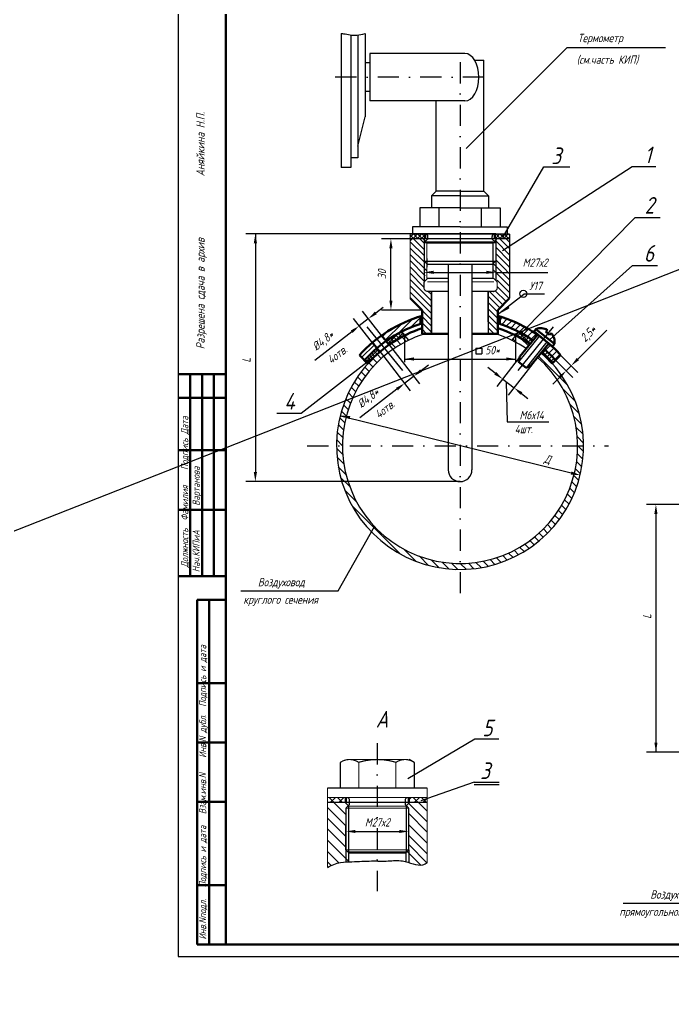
# Model space of a CAD drawing. Header units: inches. Extents: x 2854 to 6563, y -110 to 2015.
# Drawn here: x 5235.5 to 5510.4, y 1356.2 to 1775 of the extents above; entities that cross this region are included whole.
import ezdxf

# ---------------------------------------------------------------- set-up
doc = ezdxf.new("R2010")
doc.units = ezdxf.units.IN
doc.header["$LTSCALE"] = 0.7
doc.header["$MEASUREMENT"] = 0
doc.linetypes.add('DASHDOT', pattern=[25.4, 12.7, -6.35, 0, -6.35])
doc.styles.get("Standard").update_dxf_attribs({"font": 'romand.shx', "width": 0.8, "oblique": 15, "height": 3.5})
doc.dimstyles.get("Standard").update_dxf_attribs({"dimtxt": 3.5, "dimasz": 4, "dimexe": 4, "dimexo": 0, "dimgap": 2, "dimtad": 1, "dimdec": 0, "dimdsep": 46, "dimtxsty": 'Standard', "dimcen": 0.09, "dimadec": 0, "dimazin": 0, "dimtfac": 1, "dimtdec": 0, "dimtmove": 0, "dimatfit": 3, "dimfxl": 0, "dimtolj": 1, "dimtzin": 0, "dimlwd": 25, "dimlwe": 25, "dimarcsym": 0})

# ---------------------------------------------------------------- blocks, each defined once
blk = doc.blocks.new('*D121')
at = {"color": 0, "lineweight": 25}
for p, q in [((5388.57, 1633.38), (5399.77, 1618.9)), ((5392.37, 1636.32), (5403.57, 1621.84)), ((5404.29, 1627.45), (5407.45, 1629.89)), ((5401.12, 1625), (5397.33, 1622.06)), ((5394.16, 1619.62), (5378.51, 1607.52))]:
    blk.add_line(p, q, dxfattribs=at)
for points in [[(5403.88, 1627.97), (5404.7, 1626.92), (5401.12, 1625)], [(5393.75, 1620.14), (5394.57, 1619.09), (5397.33, 1622.06)]]:
    blk.add_solid(points, dxfattribs=at)
at = {"layer": 'DEFPOINTS', "color": 0, "lineweight": 25}
for p in [(5388.57, 1633.38), (5392.37, 1636.32), (5397.33, 1622.06)]:
    blk.add_point(p, dxfattribs=at)
at = {"color": 0, "lineweight": 25, "insert": (5382.26, 1615.57), "char_height": 3.5, "attachment_point": 5, "rotation": 37.7083}
blk.add_mtext('\\A1;%%C4,8*', dxfattribs=at)
blk = doc.blocks.new('*D122')
at = {"color": 0, "lineweight": 25}
for p, q in [((5470.32, 1632.29), (5482.42, 1644.4)), ((5463.01, 1633.95), (5470.32, 1626.64)), ((5460.89, 1631.82), (5468.2, 1624.51)), ((5465.37, 1627.34), (5467.49, 1629.47)), ((5462.54, 1624.51), (5459.71, 1621.68))]:
    blk.add_line(p, q, dxfattribs=at)
for points in [[(5469.85, 1632.77), (5470.79, 1631.82), (5467.49, 1629.47)], [(5462.07, 1624.98), (5463.01, 1624.04), (5465.37, 1627.34)]]:
    blk.add_solid(points, dxfattribs=at)
at = {"layer": 'DEFPOINTS', "color": 0, "lineweight": 25}
for p in [(5463.01, 1633.95), (5460.89, 1631.82), (5467.49, 1629.47)]:
    blk.add_point(p, dxfattribs=at)
at = {"color": 0, "lineweight": 25, "insert": (5474.9, 1642.65), "char_height": 3.5, "attachment_point": 5, "rotation": 45}
blk.add_mtext('\\A1;2,5*', dxfattribs=at)
blk = doc.blocks.new('*D143')
at = {"color": 0, "lineweight": 25}
for p, q in [((5399.71, 1682.91), (5387.61, 1682.91)), ((5391.61, 1656.91), (5391.61, 1678.91)), ((5404.71, 1652.91), (5387.61, 1652.91))]:
    blk.add_line(p, q, dxfattribs=at)
for points in [[(5390.95, 1678.91), (5392.28, 1678.91), (5391.61, 1682.91)], [(5390.95, 1656.91), (5392.28, 1656.91), (5391.61, 1652.91)]]:
    blk.add_solid(points, dxfattribs=at)
at = {"layer": 'DEFPOINTS', "color": 0, "lineweight": 25}
for p in [(5391.61, 1682.91), (5399.71, 1682.91), (5404.71, 1652.91)]:
    blk.add_point(p, dxfattribs=at)
at = {"color": 0, "lineweight": 25, "insert": (5387.86, 1667.91), "char_height": 3.5, "attachment_point": 5, "rotation": 90}
blk.add_mtext('\\A1;30', dxfattribs=at)

msp = doc.modelspace()

# ---------------------------------------------------------------- linework, layer by layer
at = {"lineweight": 25}
for p, q in [((3039.38, 697.05), (6390.81, 2015.37)), ((5465.81, 1763.39), (5423.26, 1720.86)), ((5465.81, 1763.39), (5507.14, 1763.39)), ((5426.78, 1758.09), (5430.71, 1758.09)), ((5430.71, 1702.91), (5430.71, 1758.09)), ((5410.71, 1702.91), (5410.71, 1740.91)), ((5377.71, 1721.91), (5380.71, 1734.19)), ((5438.53, 1677.94), (5493.08, 1713.33)), ((5438.88, 1683.74), (5456.02, 1713.21)), ((5456.02, 1713.21), (5466.95, 1713.21)), ((5493.08, 1713.33), (5503.05, 1713.33)), ((5408.71, 1700.91), (5410.71, 1702.91)), ((5430.71, 1702.91), (5432.71, 1700.91)), ((5494.4, 1691.83), (5446.64, 1643.43)), ((5494.4, 1691.83), (5504.89, 1691.83)), ((5400.62, 1685.02), (5330.56, 1685.02)), ((5334.56, 1685.02), (5334.56, 1584.72)), ((5401.09, 1684.91), (5399.63, 1683.44)), ((5401.32, 1682.91), (5399.63, 1684.6)), ((5402.86, 1684.91), (5400.86, 1682.91)), ((5403.09, 1682.91), (5401.09, 1684.91)), ((5404.63, 1684.91), (5402.63, 1682.91)), ((5404.85, 1682.91), (5402.85, 1684.91)), ((5405.89, 1684.41), (5404.4, 1682.91)), ((5405.89, 1683.64), (5404.62, 1684.91)), ((5435.71, 1684.91), (5435.23, 1684.43)), ((5435.93, 1682.91), (5435.23, 1683.62)), ((5437.48, 1684.91), (5435.48, 1682.91)), ((5437.7, 1682.91), (5435.7, 1684.91)), ((5439.24, 1684.91), (5437.24, 1682.91)), ((5439.47, 1682.91), (5437.47, 1684.91)), ((5441.01, 1684.91), (5439.01, 1682.91)), ((5441.24, 1682.91), (5439.24, 1684.91)), ((5441.49, 1683.62), (5440.78, 1682.91)), ((5441.49, 1684.42), (5441, 1684.91)), ((5405.57, 1675.79), (5399.71, 1681.65)), ((5405.57, 1678.44), (5401.1, 1682.91)), ((5405.57, 1681.09), (5403.75, 1682.91)), ((5405.57, 1681.34), (5407.16, 1682.91)), ((5435.7, 1681.34), (5434.11, 1682.91)), ((5441.56, 1676.16), (5435.7, 1682.02)), ((5441.56, 1673.51), (5435.7, 1679.37)), ((5441.56, 1678.81), (5437.46, 1682.91)), ((5441.56, 1681.47), (5440.11, 1682.91)), ((5405.57, 1673.14), (5399.71, 1678.99)), ((5406.71, 1669.34), (5399.71, 1676.34)), ((5441.49, 1670.93), (5435.7, 1676.72)), ((5435.7, 1675.43), (5435.7, 1665.4)), ((5406.08, 1667.32), (5399.71, 1673.69)), ((5405.51, 1665.24), (5399.71, 1671.04)), ((5441.56, 1665.56), (5434.66, 1672.46)), ((5438.84, 1670.93), (5435.7, 1674.07)), ((5436.18, 1670.93), (5435.7, 1671.41)), ((5458.28, 1640.36), (5493.35, 1671.64)), ((5493.35, 1671.64), (5503.84, 1671.64)), ((5405.51, 1662.59), (5399.71, 1668.39)), ((5409.55, 1668.77), (5434.56, 1668.77)), ((5441.56, 1662.9), (5434.56, 1669.9)), ((5435.7, 1668.77), (5457.65, 1668.77)), ((5441.56, 1668.21), (5438.84, 1670.93)), ((5441.56, 1670.86), (5441.49, 1670.93)), ((5408.71, 1656.74), (5399.71, 1665.74)), ((5408.71, 1654.08), (5399.71, 1663.08)), ((5441.56, 1660.25), (5436.35, 1665.46)), ((5441.41, 1657.75), (5436.35, 1662.81)), ((5408.71, 1651.43), (5399.71, 1660.43)), ((5408.71, 1659.39), (5407.35, 1660.75)), ((5437.43, 1653.78), (5432.62, 1658.58)), ((5438.75, 1655.1), (5433.11, 1660.75)), ((5440.08, 1656.43), (5435.55, 1660.96)), ((5456.29, 1659.59), (5447.51, 1659.59)), ((5436.56, 1651.99), (5432.62, 1655.93)), ((5387.61, 1642.14), (5379.63, 1652.37)), ((5385.25, 1651.68), (5388.4, 1654.13)), ((5408.71, 1648.78), (5404.71, 1652.78)), ((5408.71, 1646.13), (5404.71, 1650.13)), ((5436.56, 1649.34), (5432.62, 1653.28)), ((5436.56, 1646.69), (5432.62, 1650.63)), ((5436.56, 1650.46), (5436.58, 1650.48)), ((5383.8, 1639.17), (5375.83, 1649.4)), ((5382.09, 1649.22), (5378.28, 1646.25)), ((5389.36, 1640.39), (5396.14, 1647.17)), ((5394.66, 1643.04), (5400.75, 1649.13)), ((5399.8, 1645.52), (5404.01, 1649.74)), ((5408.63, 1643.56), (5404.71, 1647.48)), ((5436.56, 1644.04), (5432.62, 1647.98)), ((5437.41, 1648.67), (5438.6, 1649.86)), ((5438.22, 1646.82), (5440.57, 1649.17)), ((5440.16, 1646.11), (5442.47, 1648.42)), ((5442.05, 1645.34), (5444.32, 1647.62)), ((5443.87, 1644.52), (5446.12, 1646.76)), ((5445.64, 1643.64), (5447.86, 1645.86)), ((5375.13, 1643.79), (5359.53, 1631.63)), ((5388.03, 1641.71), (5390.21, 1643.89)), ((5394.66, 1643.04), (5390.68, 1639.06)), ((5393.91, 1640.3), (5392.46, 1641.75)), ((5396.59, 1643.19), (5393.34, 1639.95)), ((5395.03, 1640.95), (5393.56, 1642.42)), ((5396.17, 1641.58), (5394.69, 1643.05)), ((5397.33, 1642.18), (5395.84, 1643.67)), ((5397.33, 1642.18), (5397.33, 1630.96)), ((5406.63, 1642.91), (5404.71, 1644.83)), ((5435.04, 1642.91), (5432.62, 1645.32)), ((5444.04, 1642.21), (5444.04, 1631.02)), ((5446.22, 1643.33), (5444.74, 1641.85)), ((5450.26, 1638.76), (5445.09, 1643.92)), ((5447.36, 1642.7), (5445.89, 1641.23)), ((5448.48, 1642.05), (5447.02, 1640.59)), ((5447.36, 1642.7), (5449.56, 1644.9)), ((5449.03, 1641.72), (5451.21, 1643.9)), ((5451.05, 1639.73), (5449.11, 1641.67)), ((5450.64, 1640.68), (5452.81, 1642.84)), ((5379.26, 1632.94), (5384.64, 1638.32)), ((5390.03, 1640.17), (5389.8, 1639.94)), ((5391.75, 1638.92), (5390.31, 1640.36)), ((5392.82, 1639.62), (5391.37, 1641.07)), ((5393.55, 1637.12), (5391.75, 1638.92)), ((5395.74, 1638.47), (5393.91, 1640.3)), ((5398.02, 1639.73), (5396.17, 1641.58)), ((5444.64, 1639.07), (5442.91, 1640.8)), ((5449.46, 1637.78), (5446.16, 1641.09)), ((5449.57, 1641.38), (5448.12, 1639.93)), ((5450.64, 1640.68), (5449.2, 1639.24)), ((5456.63, 1636.06), (5458.75, 1638.19)), ((5386.19, 1636.33), (5381.03, 1631.18)), ((5383.99, 1632.55), (5382.57, 1633.96)), ((5384.88, 1633.42), (5383.47, 1634.83)), ((5385.8, 1634.27), (5384.38, 1635.69)), ((5386.74, 1635.1), (5385.32, 1636.52)), ((5387.57, 1632.5), (5385.8, 1634.27)), ((5386.98, 1635.35), (5386.66, 1635.03)), ((5427.32, 1636.92), (5429.82, 1636.92)), ((5427.32, 1636.92), (5427.32, 1634.42)), ((5427.32, 1634.42), (5429.82, 1634.42)), ((5429.82, 1636.92), (5429.82, 1634.42)), ((5448.56, 1636.66), (5436.22, 1620.7)), ((5466.06, 1621.18), (5453.73, 1633.51)), ((5456.63, 1636.06), (5455.21, 1634.64)), ((5459.92, 1630.86), (5455.31, 1635.47)), ((5460.81, 1631.74), (5456.1, 1636.44)), ((5457.55, 1635.22), (5456.14, 1633.8)), ((5458.46, 1634.36), (5457.04, 1632.94)), ((5459.34, 1633.47), (5457.93, 1632.06)), ((5458.01, 1634.79), (5460.13, 1636.91)), ((5459.34, 1633.47), (5461.46, 1635.59)), ((5460.63, 1632.11), (5462.75, 1634.23)), ((5384.01, 1632.73), (5353.77, 1609.36)), ((5382.26, 1630.74), (5380.84, 1632.16)), ((5383.11, 1631.65), (5381.7, 1633.07)), ((5384.03, 1628.97), (5382.26, 1630.74)), ((5385.75, 1630.78), (5383.99, 1632.55)), ((5397.33, 1632.3), (5444.04, 1632.3)), ((5453.31, 1632.99), (5440.96, 1617.03)), ((5460.21, 1632.57), (5458.79, 1631.15)), ((5380.85, 1625.08), (5379.06, 1626.87)), ((5382.39, 1627.07), (5380.62, 1628.85)), ((5435.5, 1626.31), (5432.33, 1628.75)), ((5378.04, 1620.82), (5376.21, 1622.64)), ((5379.4, 1623), (5377.59, 1624.8)), ((5438.66, 1623.86), (5443.41, 1620.19)), ((5440.12, 1622.62), (5440.58, 1605.82)), ((5375.62, 1616.16), (5373.74, 1618.04)), ((5376.78, 1618.54), (5374.93, 1620.39)), ((5446.58, 1617.74), (5449.2, 1615.72)), ((5469.21, 1614.5), (5464.05, 1619.66)), ((5373.65, 1611.07), (5371.68, 1613.04)), ((5374.58, 1613.67), (5372.65, 1615.59)), ((5470.93, 1609.24), (5467.07, 1613.11)), ((5353.77, 1609.36), (5343.62, 1609.36)), ((5370.41, 1608.42), (5467.46, 1584.34)), ((5372.84, 1608.33), (5370.81, 1610.36)), ((5371.67, 1602.44), (5369.48, 1604.63)), ((5372.18, 1605.46), (5370.08, 1607.57)), ((5440.58, 1605.82), (5458.09, 1605.82)), ((5471.94, 1604.7), (5468.68, 1607.96)), ((5371.34, 1599.23), (5369.04, 1601.53)), ((5472.48, 1600.62), (5469.6, 1603.5)), ((5371.21, 1595.82), (5368.78, 1598.26)), ((5472.7, 1596.86), (5470.07, 1599.5)), ((5470.29, 1595.74), (5470.21, 1595.82)), ((5472.66, 1593.37), (5470.29, 1595.74)), ((5371.34, 1592.16), (5368.72, 1594.78)), ((5472.41, 1590.09), (5470.1, 1592.39)), ((5371.8, 1588.17), (5368.93, 1591.04)), ((5471.97, 1586.99), (5469.78, 1589.18)), ((5372.69, 1583.74), (5369.46, 1586.97)), ((5470.65, 1581.24), (5468.62, 1583.27)), ((5471.38, 1584.04), (5469.28, 1586.15)), ((5420.71, 1580.72), (5330.56, 1580.72)), ((5374.26, 1578.63), (5370.44, 1582.45)), ((5469.79, 1578.56), (5467.82, 1580.53)), ((5375.72, 1573.64), (5372.11, 1577.25)), ((5467.74, 1573.54), (5465.86, 1575.43)), ((5468.82, 1576), (5466.9, 1577.92)), ((5384.47, 1561.36), (5375.16, 1570.67)), ((5377.18, 1572.18), (5375.72, 1573.64)), ((5465.28, 1568.94), (5463.45, 1570.76)), ((5466.56, 1571.19), (5464.7, 1573.04)), ((5578.18, 1571.09), (5499.14, 1571.09)), ((5462.44, 1564.7), (5460.65, 1566.49)), ((5463.9, 1566.77), (5462.1, 1568.58)), ((5503.14, 1567.09), (5503.14, 1466.9)), ((5459.25, 1560.82), (5457.48, 1562.59)), ((5460.89, 1562.72), (5459.11, 1564.5)), ((5369.37, 1534.69), (5384.73, 1561.82)), ((5395.64, 1550.18), (5384.47, 1561.36)), ((5455.72, 1557.28), (5453.95, 1559.05)), ((5457.52, 1559.01), (5455.76, 1560.78)), ((5449.78, 1552.62), (5447.97, 1554.42)), ((5451.84, 1554.08), (5450.06, 1555.87)), ((5453.82, 1555.64), (5452.05, 1557.42)), ((5402.22, 1547.14), (5397.16, 1552.2)), ((5440.57, 1547.68), (5438.65, 1549.6)), ((5443.02, 1548.76), (5441.14, 1550.65)), ((5445.37, 1549.95), (5443.52, 1551.8)), ((5447.62, 1551.24), (5445.79, 1553.06)), ((5407.43, 1545.46), (5403.61, 1549.29)), ((5411.95, 1544.48), (5408.72, 1547.71)), ((5416.02, 1543.95), (5413.15, 1546.82)), ((5419.75, 1543.75), (5417.13, 1546.37)), ((5423.24, 1543.8), (5420.8, 1546.24)), ((5426.51, 1544.06), (5424.21, 1546.36)), ((5429.6, 1544.5), (5427.41, 1546.69)), ((5432.54, 1545.1), (5430.44, 1547.2)), ((5435.34, 1545.84), (5433.31, 1547.87)), ((5438.01, 1546.7), (5436.04, 1548.67)), ((5328.44, 1534.69), (5369.37, 1534.69)), ((5398.66, 1455.79), (5426.93, 1472.43)), ((5426.93, 1472.43), (5436.97, 1472.43)), ((5599.18, 1466.9), (5499.14, 1466.9)), ((5426.69, 1454.23), (5404.14, 1446.38)), ((5426.69, 1454.23), (5437.18, 1454.23)), ((5426.69, 1453.23), (5437.18, 1453.23)), ((5367.59, 1445.76), (5365.59, 1447.76)), ((5366.24, 1445.76), (5368.24, 1447.76)), ((5371.13, 1445.76), (5369.13, 1447.76)), ((5369.78, 1445.76), (5371.78, 1447.76)), ((5399.16, 1446.86), (5400.06, 1447.76)), ((5402.95, 1445.76), (5400.95, 1447.76)), ((5401.6, 1445.76), (5403.6, 1447.76)), ((5406.49, 1445.76), (5404.49, 1447.76)), ((5405.13, 1445.76), (5406.89, 1447.51)), ((5406.95, 1438.22), (5406.89, 1438.29)), ((5372.67, 1425.76), (5372.67, 1436.12)), ((5376.67, 1433.49), (5395.11, 1433.49)), ((5399.11, 1425.76), (5399.11, 1436.12)), ((5372.67, 1425.76), (5372.67, 1420.67)), ((5399.11, 1425.76), (5399.11, 1420.39)), ((5489.38, 1403.26), (5542.31, 1403.26))]:
    msp.add_line(p, q, dxfattribs=at)
for p, q in [((5302.11, 1800.88), (5302.11, 1380.88)), ((5422.74, 1760.91), (5382.71, 1760.91)), ((5382.71, 1756.91), (5380.71, 1756.91)), ((5382.71, 1744.91), (5380.71, 1744.91)), ((5422.74, 1740.91), (5382.71, 1740.91)), ((5374.71, 1712.91), (5370.71, 1712.91)), ((5377.71, 1716.91), (5374.71, 1716.91)), ((5420.71, 1700.91), (5408.71, 1700.91)), ((5420.71, 1702.91), (5410.71, 1702.91)), ((5420.71, 1702.91), (5430.71, 1702.91)), ((5420.71, 1700.91), (5432.71, 1700.91)), ((5414.71, 1695.91), (5403.71, 1695.91)), ((5420.71, 1695.91), (5403.71, 1695.91)), ((5420.71, 1695.91), (5437.56, 1695.91)), ((5420.71, 1687.91), (5400.71, 1687.91)), ((5420.71, 1687.91), (5440.56, 1687.91)), ((5420.71, 1684.91), (5400.71, 1684.91)), ((5407.16, 1682.62), (5407.16, 1683.91)), ((5435.71, 1684.91), (5420.71, 1684.91)), ((5434.18, 1682.84), (5434.18, 1683.91)), ((5405.55, 1681.34), (5420.71, 1681.34)), ((5405.57, 1682.84), (5405.57, 1679.7)), ((5405.57, 1679.7), (5405.57, 1668.25)), ((5426.56, 1681.34), (5435.7, 1681.34)), ((5434.56, 1681.34), (5434.56, 1679.7)), ((5434.56, 1679.7), (5434.56, 1674.6)), ((5435.7, 1682.84), (5435.7, 1679.7)), ((5435.7, 1679.7), (5435.7, 1668.25)), ((5405.55, 1673.46), (5420.71, 1673.46)), ((5405.55, 1673.46), (5406.71, 1672.3)), ((5406.71, 1674.59), (5406.71, 1670.93)), ((5406.71, 1672.26), (5420.71, 1672.26)), ((5420.71, 1673.46), (5435.67, 1673.46)), ((5420.71, 1672.26), (5434.56, 1672.26)), ((5434.56, 1674.6), (5434.56, 1670.93)), ((5435.67, 1673.46), (5434.56, 1672.36)), ((5405.57, 1668.25), (5405.57, 1664.68)), ((5435.7, 1668.25), (5435.7, 1667.4)), ((5408.71, 1642.91), (5408.71, 1660.75)), ((5432.56, 1647.91), (5432.56, 1660.75)), ((5436.33, 1650.83), (5447.51, 1659.59)), ((5401.46, 1462.53), (5399.33, 1463.76)), ((5302.11, 1380.88), (5896.11, 1380.88))]:
    msp.add_line(p, q)
at = {"lineweight": 50}
for p, q in [((5322.11, 1795.88), (5322.11, 1385.88)), ((5405.98, 1684.91), (5405.98, 1682.91)), ((5435.29, 1684.91), (5435.29, 1682.91)), ((5420.71, 1681.31), (5406.71, 1681.31)), ((5434.56, 1681.31), (5420.71, 1681.31)), ((5404.71, 1652.91), (5399.71, 1657.91)), ((5436.56, 1652.91), (5441.56, 1657.91)), ((5390.85, 1638.25), (5387.6, 1642.15)), ((5459.62, 1637.61), (5451.84, 1643.9)), ((5460.43, 1638.62), (5452.66, 1644.91)), ((5458.39, 1642.46), (5456.84, 1643.71)), ((5386.97, 1635.29), (5383.8, 1639.18)), ((5381.88, 1630.32), (5378.34, 1633.86)), ((5445.85, 1633.31), (5445.37, 1631.13)), ((5459.46, 1630.39), (5463.01, 1633.95)), ((5448.48, 1628.61), (5445.37, 1631.13)), ((5450.51, 1629.54), (5448.48, 1628.61)), ((5302.11, 1625.9), (5322.11, 1625.9)), ((5307.11, 1625.9), (5307.11, 1540.9)), ((5312.11, 1625.9), (5312.11, 1540.9)), ((5317.11, 1625.9), (5317.11, 1540.9)), ((5302.11, 1615.9), (5322.11, 1615.9)), ((5302.11, 1593.9), (5322.11, 1593.9)), ((5302.11, 1568.9), (5322.11, 1568.9)), ((5302.11, 1540.9), (5322.11, 1540.9)), ((5310.11, 1530.9), (5310.11, 1385.88)), ((5310.11, 1530.9), (5322.11, 1530.9)), ((5315.11, 1530.9), (5315.11, 1385.88)), ((5310.11, 1495.9), (5322.11, 1495.9)), ((5310.11, 1470.9), (5322.11, 1470.9)), ((5310.11, 1445.9), (5322.11, 1445.9)), ((5373.84, 1424.57), (5397.94, 1424.57)), ((5310.11, 1410.9), (5322.11, 1410.9)), ((5310.11, 1385.88), (5891.11, 1385.88))]:
    msp.add_line(p, q, dxfattribs=at)
at = {"linetype": 'Continuous'}
for p, q in [((5370.71, 1769.3), (5370.71, 1712.91)), ((5374.71, 1768.67), (5374.71, 1712.91)), ((5377.71, 1768.63), (5377.71, 1716.91)), ((5380.71, 1769.22), (5380.71, 1734.19)), ((5382.71, 1760.91), (5382.71, 1740.91)), ((5408.71, 1700.91), (5408.71, 1695.91)), ((5432.71, 1700.91), (5432.71, 1695.91)), ((5403.71, 1695.91), (5403.71, 1687.91)), ((5411.71, 1695.91), (5411.71, 1687.91)), ((5429.56, 1695.91), (5429.56, 1687.91)), ((5437.56, 1695.91), (5437.56, 1687.91)), ((5400.71, 1687.91), (5400.71, 1684.91)), ((5440.56, 1687.91), (5440.56, 1684.91)), ((5415.71, 1672.26), (5415.71, 1585.72)), ((5425.71, 1672.26), (5425.71, 1585.72)), ((5381.54, 1645.89), (5396.45, 1627.47)), ((5459.89, 1645.89), (5444.98, 1627.47)), ((5387.64, 1642.16), (5392.37, 1636.32)), ((5397.38, 1642.21), (5399, 1640.22)), ((5454.17, 1642.01), (5445.37, 1631.13)), ((5383.86, 1639.22), (5388.57, 1633.38)), ((5457.28, 1639.49), (5448.48, 1628.61))]:
    msp.add_line(p, q, dxfattribs=at)
at = {"linetype": 'DASHDOT'}
for p, q in [((5420.71, 1757.17), (5420.71, 1530.03)), ((5430.71, 1750.91), (5365.18, 1750.91))]:
    msp.add_line(p, q, dxfattribs=at)
at = {"color": 0}
for p, q in [((5399.71, 1682.01), (5400.62, 1682.91)), ((5434.85, 1660.67), (5434.94, 1660.76)), ((5407.98, 1642.91), (5408.71, 1643.64)), ((5367.49, 1445.76), (5372.67, 1440.58)), ((5399.1, 1445.31), (5406.89, 1437.52)), ((5403.13, 1445.76), (5406.89, 1442)), ((5364.89, 1443.6), (5372.67, 1435.82)), ((5399.11, 1440.99), (5406.89, 1433.21)), ((5364.89, 1439.11), (5372.67, 1431.33)), ((5364.89, 1434.62), (5372.67, 1426.84)), ((5399.11, 1436.32), (5406.89, 1428.54)), ((5364.89, 1429.82), (5373.84, 1420.87)), ((5399.11, 1431.83), (5406.89, 1424.05)), ((5364.89, 1425.02), (5369.64, 1420.26)), ((5398.44, 1425.09), (5404.19, 1419.34)), ((5399.11, 1427.99), (5406.89, 1420.21)), ((5364.89, 1420.76), (5366.51, 1419.14))]:
    msp.add_line(p, q, dxfattribs=at)
at = {"linetype": 'Continuous', "lineweight": 50}
for p, q in [((5404.01, 1650.24), (5404.01, 1647.09)), ((5404.71, 1652.91), (5404.71, 1642.91)), ((5436.56, 1652.91), (5436.56, 1642.91)), ((5437.41, 1650.24), (5437.41, 1647.09)), ((5396.1, 1643.8), (5397.38, 1642.21)), ((5445.33, 1643.8), (5444.04, 1642.21)), ((5453.4, 1642.64), (5445.85, 1633.31)), ((5452.66, 1644.91), (5451.84, 1643.9)), ((5457.45, 1644.47), (5456.84, 1643.71)), ((5459.01, 1643.22), (5458.39, 1642.46)), ((5458.06, 1638.86), (5450.51, 1629.54)), ((5460.43, 1638.62), (5459.62, 1637.61)), ((5372.61, 1447.83), (5372.61, 1445.76)), ((5399.16, 1447.62), (5399.16, 1445.76))]:
    msp.add_line(p, q, dxfattribs=at)
at = {"color": 0, "linetype": 'ByBlock', "lineweight": 50}
for p, q in [((5415.71, 1642.91), (5404.71, 1642.91)), ((5436.56, 1642.91), (5425.71, 1642.91))]:
    msp.add_line(p, q, dxfattribs=at)
at = {"linetype": 'Continuous', "lineweight": 25}
for p, q in [((5444.04, 1642.21), (5442.43, 1640.22)), ((5373.79, 1444.41), (5373.79, 1424.62)), ((5397.99, 1444.41), (5397.99, 1424.62))]:
    msp.add_line(p, q, dxfattribs=at)
at = {"linetype": 'DASHDOT', "lineweight": 25}
for p, q in [((5356.39, 1595.74), (5483.18, 1595.74)), ((5385.89, 1470.59), (5385.89, 1408.35))]:
    msp.add_line(p, q, dxfattribs=at)
for points, const_width in [([(5399.71, 1684.91), (5399.71, 1679.7)], 0.5), ([(5420.71, 1684.91), (5399.71, 1684.91)], 0.5), ([(5436.16, 1684.91), (5420.71, 1684.91)], 0.5), ([(5434.65, 1684.91), (5441.56, 1684.91)], 0.5), ([(5441.56, 1684.91), (5441.56, 1679.7)], 0.5), ([(5420.71, 1682.91), (5399.71, 1682.91)], 0.5), ([(5399.71, 1679.7), (5399.71, 1668.25)], 0.5), ([(5406.71, 1681.31), (5405.11, 1682.91)], 0.5), ([(5406.71, 1681.31), (5406.71, 1679.7)], 0.5), ([(5406.71, 1679.7), (5406.71, 1666.25)], 0.5), ([(5414.71, 1682.91), (5408.47, 1682.91)], 0.5), ([(5420.71, 1682.91), (5431.31, 1682.91)], 0.5), ([(5436.16, 1682.91), (5426.56, 1682.91)], 0.5), ([(5434.56, 1681.31), (5436.16, 1682.91)], 0.5), ([(5434.56, 1681.31), (5434.56, 1679.7)], 0.5), ([(5434.56, 1679.7), (5434.56, 1666.25)], 0.5), ([(5434.65, 1682.91), (5441.56, 1682.91)], 0.5), ([(5441.56, 1679.7), (5441.56, 1668.25)], 0.5), ([(5399.71, 1668.25), (5399.71, 1657.91)], 0.5), ([(5399.71, 1668.66), (5399.71, 1657.91)], 0.25), ([(5441.56, 1668.25), (5441.56, 1657.91)], 0.5), ([(5441.56, 1668.4), (5441.56, 1657.91)], 0.25), ([(5405.51, 1664.33), (5405.51, 1662.35)], 0.5), ([(5405.8, 1665.04), (5407.01, 1666.25)], 0.5), ([(5415.71, 1666.25), (5406.71, 1666.25)], 0.5), ([(5415.71, 1664.75), (5406.91, 1664.75)], 0.5), ([(5415.71, 1664.75), (5407.11, 1664.75)], 0.5), ([(5434.85, 1666.25), (5425.71, 1666.25)], 0.5), ([(5425.71, 1664.75), (5434.95, 1664.75)], 0.5), ([(5425.71, 1664.75), (5434.75, 1664.75)], 0.5), ([(5434.56, 1666.25), (5428.56, 1666.25)], 0.5), ([(5436.06, 1665.04), (5434.85, 1666.25)], 0.5), ([(5436.35, 1664.33), (5436.35, 1662.35)], 0.5), ([(5412.71, 1660.75), (5407.11, 1660.75)], 0.5), ([(5415.71, 1660.75), (5407.11, 1660.75)], 0.5), ([(5408.73, 1642.91), (5408.73, 1660.75)], 0.5), ([(5425.71, 1660.75), (5434.75, 1660.75)], 0.5), ([(5428.56, 1660.75), (5434.75, 1660.75)], 0.5), ([(5432.62, 1642.91), (5432.62, 1660.75)], 0.5), ([(5370.31, 1462.53), (5370.31, 1451.76)], 0.5), ([(5374.2, 1463.76), (5385.89, 1463.76)], 0.5), ([(5378.08, 1451.76), (5378.08, 1462.61)], 0.5), ([(5397.58, 1463.76), (5385.89, 1463.76)], 0.5), ([(5393.69, 1451.76), (5393.69, 1462.61)], 0.5), ([(5401.46, 1462.53), (5401.46, 1451.76)], 0.5), ([(5364.89, 1451.76), (5406.89, 1451.76)], 0.5), ([(5364.89, 1447.76), (5385.89, 1447.76)], 0.5), ([(5385.89, 1447.76), (5364.89, 1447.76)], 0.5), ([(5364.89, 1445.76), (5385.89, 1445.76)], 0.5), ([(5373.84, 1444.16), (5372.21, 1445.76)], 0.5), ([(5373.99, 1444.61), (5372.67, 1443.29)], 0.5), ([(5406.89, 1447.76), (5385.89, 1447.76)], 0.5), ([(5385.89, 1447.76), (5406.89, 1447.76)], 0.5), ([(5406.89, 1445.76), (5385.89, 1445.76)], 0.5), ([(5397.78, 1444.61), (5399.11, 1443.29)], 0.5), ([(5397.94, 1444.16), (5399.56, 1445.76)], 0.5), ([(5399.11, 1443.29), (5372.67, 1443.29)], 0.5), ([(5373.54, 1444.16), (5398.24, 1444.16)], 0.5), ([(5372.67, 1425.76), (5373.84, 1424.57)], 0.5), ([(5399.11, 1425.76), (5372.67, 1425.76)], 0.5), ([(5397.14, 1425.76), (5374.64, 1425.76)], 0.5), ([(5399.11, 1425.76), (5397.94, 1424.57)], 0.5)]:
    msp.add_lwpolyline(points, dxfattribs=dict(const_width=const_width))
at = {"const_width": 0.5}
for points in [[(5405.8, 1665.04, 0.198912), (5405.51, 1664.33, 0.198912)], [(5405.51, 1662.35, 0.414214), (5407.11, 1660.75, 0.414214)], [(5436.35, 1662.35, -0.414214), (5434.75, 1660.75, -0.414214)], [(5436.06, 1665.04, -0.198912), (5436.35, 1664.33, -0.198912)], [(5370.31, 1462.53, -0.316625), (5378.08, 1462.53, -0.316625)], [(5378.08, 1462.61, -0.073454), (5385.89, 1463.76, -0.073454)], [(5393.69, 1462.61, 0.073454), (5385.89, 1463.76, 0.073454)], [(5401.46, 1462.53, 0.316625), (5393.69, 1462.53, 0.316625)], [(5373.14, 1447.76, -0.414214), (5374.14, 1446.76, -0.414214)], [(5374.14, 1444.97, -0.198912), (5373.99, 1444.61, -0.198912)], [(5398.64, 1447.76, 0.414214), (5397.64, 1446.76, 0.414214)], [(5397.64, 1444.97, 0.198912), (5397.78, 1444.61, 0.198912)]]:
    msp.add_lwpolyline(points, format="xyb", dxfattribs=at)
msp.add_lwpolyline([(5436.33, 1650.83, 0, 1, 0), (5441.26, 1654.08, 1, 1, 0)], format="xyseb")
at = {"linetype": 'Continuous', "const_width": 0.5}
for points in [[(5364.89, 1451.76), (5364.89, 1447.76)], [(5406.89, 1451.76), (5406.89, 1447.76)], [(5364.89, 1447.76), (5364.89, 1418.34)], [(5374.14, 1446.76), (5374.14, 1444.97)], [(5397.64, 1446.76), (5397.64, 1444.97)], [(5406.89, 1447.76), (5406.89, 1420.36)], [(5372.67, 1443.29), (5372.67, 1425.76)], [(5399.11, 1443.29), (5399.11, 1425.76)], [(5373.84, 1424.57), (5373.84, 1420.71)], [(5397.94, 1424.57), (5397.94, 1420.73)]]:
    msp.add_lwpolyline(points, dxfattribs=at)
msp.add_circle((5447.33, 1659.7), 1.5)
for centre, start, end in [((5406.16, 1683.91), 0, 90), ((5435.18, 1683.91), 90, 180)]:
    msp.add_arc(centre, 1, start, end)
at = {"lineweight": 50}
for centre, radius, start, end in [((5420.71, 1595.74), 57, 106.3021, 138.017), ((5420.71, 1595.74), 57, 42.0935, 73.8601), ((5420.71, 1595.74), 54, 107.2353, 138.1847), ((5420.71, 1595.74), 54, 55.3719, 72.9367), ((5420.71, 1595.74), 52, 107.9202, 138.1847), ((5420.71, 1595.74), 52, 55.5395, 72.2591), ((5454.67, 1640.32), 5, 56.2018, 113.6379), ((5455.53, 1639.63), 5, 348.4121, 45.8482), ((5420.71, 1595.74), 52, 41.8153, 48.9233), ((5420.71, 1595.74), 54, 41.9319, 49.0011)]:
    msp.add_arc(centre, radius, start, end, dxfattribs=at)
at = {"lineweight": 25}
for centre, radius, start, end in [((5420.71, 1595.74), 52, 107.9202, 48.9233), ((5420.71, 1595.74), 49.5, 107.6516, 48.8171), ((5420.71, 1595.74), 49.5, 55.768, 72.3484), ((5420.71, 1595.74), 52, 55.5395, 72.2591), ((5420.71, 1585.72), 5, 180, 0)]:
    msp.add_arc(centre, radius, start, end, dxfattribs=at)
msp.add_ellipse((5422.7, 1750.91), major_axis=(-0.04, 10), ratio=0.588942, start_param=3.141944, end_param=6.269404, dxfattribs=at)
for points, knots in [([(5370.71, 1769.3), (5371.02, 1769.27), (5373.32, 1769), (5376.46, 1768.07), (5379.56, 1769.05), (5380.71, 1769.22)], [7.62057, 7.62057, 7.62057, 7.62057, 8.491434, 14.135611, 17.59234, 17.59234, 17.59234, 17.59234]), ([(5364.89, 1418.34), (5366.68, 1419.29), (5369.97, 1420.71), (5376.41, 1420.7), (5383.02, 1421.23), (5390.15, 1420.86), (5397.3, 1421.78), (5403.27, 1418.38), (5406.29, 1419.96), (5406.89, 1420.36)], [3.377904, 3.377904, 3.377904, 3.377904, 9.375834, 14.14665, 22.403842, 29.385548, 35.415211, 44.129203, 46.320686, 46.320686, 46.320686, 46.320686])]:
    msp.add_open_spline(points, degree=3, knots=knots, dxfattribs=at)
for points in [[(5333.89, 1681.02), (5335.23, 1681.02), (5334.56, 1685.02)], [(5409.55, 1669.44), (5409.55, 1668.1), (5405.55, 1668.77)], [(5431.7, 1669.44), (5431.7, 1668.1), (5435.7, 1668.77)], [(5384.84, 1652.2), (5385.66, 1651.15), (5382.09, 1649.22)], [(5374.72, 1644.32), (5375.54, 1643.26), (5378.28, 1646.25)], [(5401.28, 1632.97), (5401.28, 1631.63), (5397.28, 1632.3)], [(5440.13, 1632.97), (5440.13, 1631.63), (5444.13, 1632.3)], [(5435.91, 1626.83), (5435.09, 1625.78), (5438.66, 1623.86)], [(5446.98, 1618.27), (5446.17, 1617.22), (5443.41, 1620.19)], [(5374.51, 1608.28), (5374.23, 1606.98), (5370.46, 1608.46)], [(5333.89, 1584.72), (5335.23, 1584.72), (5334.56, 1580.72)], [(5467.62, 1584.99), (5467.3, 1583.7), (5471.35, 1583.38)], [(5502.48, 1567.09), (5503.81, 1567.09), (5503.14, 1571.09)], [(5502.48, 1470.9), (5503.81, 1470.9), (5503.14, 1466.9)], [(5376.67, 1434.16), (5376.67, 1432.83), (5372.67, 1433.49)], [(5395.11, 1434.16), (5395.11, 1432.83), (5399.11, 1433.49)]]:
    msp.add_solid(points, dxfattribs=at)
at = {"layer": 'DEFPOINTS', "color": 0, "linetype": 'ByBlock'}
for p in [(5405.46, 1685.87), (5399.71, 1682.91), (5399.71, 1682.91), (5399.71, 1682.91), (5442.68, 1682.68), (5436.07, 1677.17), (5405.24, 1670.92), (5405.24, 1669.75), (5405.54, 1668.52), (5405.54, 1668.52), (5436.38, 1668.52), (5407.51, 1666.52), (5407.11, 1660.75), (5407.11, 1660.75), (5434.75, 1660.75), (5408.73, 1654.64), (5399.73, 1462.81), (5401.46, 1462.53), (5406.89, 1449.95), (5406.89, 1445.76), (5397.94, 1444.16), (5375.39, 1425.76), (5375.39, 1425.76), (5377.36, 1423.76)]:
    msp.add_point(p, dxfattribs=at)

# ---------------------------------------------------------------- texts
at = {"lineweight": 25, "attachment_point": 1}
for s, insert, char_height, width in [('Термометр', (5470.21, 1769.13), 3.5, 79.017), ('(см.часть КИП)', (5469.8, 1760.04), 3.5, 70.1575), ('3', (5459.11, 1721.31), 7, 31.6939), ('1', (5498.28, 1721.67), 7, 31.6939), ('2', (5498.38, 1700.46), 7, 31.6939), ('6', (5498.06, 1680.26), 7, 31.6939), ('У17', (5449.86, 1664.83), 3.5, 15.4142), ('4', (5346.7, 1617.99), 7, 31.6939), ('4шт.', (5443.67, 1604.57), 3.5, 17.9366), ('Воздуховод ', (5335.61, 1540.15), 3.5, 55.7083), ('круглого сечения', (5329.51, 1532.78), 3.5, 65.7531), ('5', (5430.09, 1480.56), 7, 31.6939), ('3', (5429.2, 1462.55), 7, 31.6939), ('Воздуховод ', (5500.77, 1408.71), 3.5, 55.7083), ('прямоугольного сечения', (5487.76, 1401.47), 3.5, 65.7531)]:
    msp.add_mtext(s, dxfattribs=dict(at, insert=insert, char_height=char_height, width=width))
at = {"lineweight": 25, "attachment_point": 1, "rotation": 90}
for s, insert, char_height, width in [('Разрешена сдача в архив              Аняйкина Н.П.', (5309.7, 1636.41), 3.5, 273.9552), ('Должность  Фамилия    Подпись Дата', (5303.3, 1544.55), 3, 85.2134), ('Вартанова', (5308.13, 1570.54), 3, 62.2383), ('Нач.КИПиА', (5308.13, 1542.57), 3, 66.6475), ('{\\W0.7; Инв.Nподл.   Подпись и дата   Взам.инв.N    Инв.N дубл.  Подпись и дата}', (5310.87, 1386.41), 3, 144.2887)]:
    msp.add_mtext(s, dxfattribs=dict(at, insert=insert, char_height=char_height, width=width))
at = {"lineweight": 25, "char_height": 3.5, "attachment_point": 5}
for s, insert in [('М27х2', (5452.29, 1672.85)), ('50*', (5434.36, 1636.02)), ('\\A1;М6х14', (5450.84, 1608.69)), ('\\A1;М27х2', (5385.89, 1437.32))]:
    msp.add_mtext(s, dxfattribs=dict(at, insert=insert))
for s, insert, rotation in [('\\A1;%%C4,8*', (5363.24, 1639.7), 37.9325), ('4отв.', (5368.99, 1634.14), 37.9325), ('\\A1;L', (5330.81, 1631.82), 90), ('4отв.', (5389, 1611.17), 37.9325), ('Д', (5457.45, 1589.79), 346.0664), ('\\A1;L', (5499.39, 1523.99), 90)]:
    msp.add_mtext(s, dxfattribs=dict(at, insert=insert, rotation=rotation))
at = {"lineweight": 35, "insert": (5385.23, 1484.2), "char_height": 7, "width": 25.8231, "attachment_point": 1}
msp.add_mtext('А', dxfattribs=at)

# ---------------------------------------------------------------- dimensions: what is measured, and where the dimension line sits
at = {"lineweight": 25}
dim = msp.add_linear_dim(base=(5391.61, 1682.91), p1=(5404.71, 1652.91), p2=(5399.71, 1682.91), angle=90, dimstyle='Standard', dxfattribs=at)
dim.commit()
dim.dimension.update_dxf_attribs({"geometry": '*D143', "text_midpoint": (5387.86, 1667.91)})
for p1, p2, distance, text, picture, middle in [((5460.89, 1631.82), (5463.01, 1633.95), -6.34, '2,5*', '*D122', (5474.9, 1642.65)), ((5392.37, 1636.32), (5388.57, 1633.38), 14.31, '%%C4,8*', '*D121', (5382.26, 1615.57))]:
    dim = msp.add_aligned_dim(p1=p1, p2=p2, distance=distance, text=text, dimstyle='Standard', dxfattribs=at)
    dim.commit()
    dim.dimension.update_dxf_attribs({"geometry": picture, "text_midpoint": middle})

doc.saveas('drawing.dxf')
